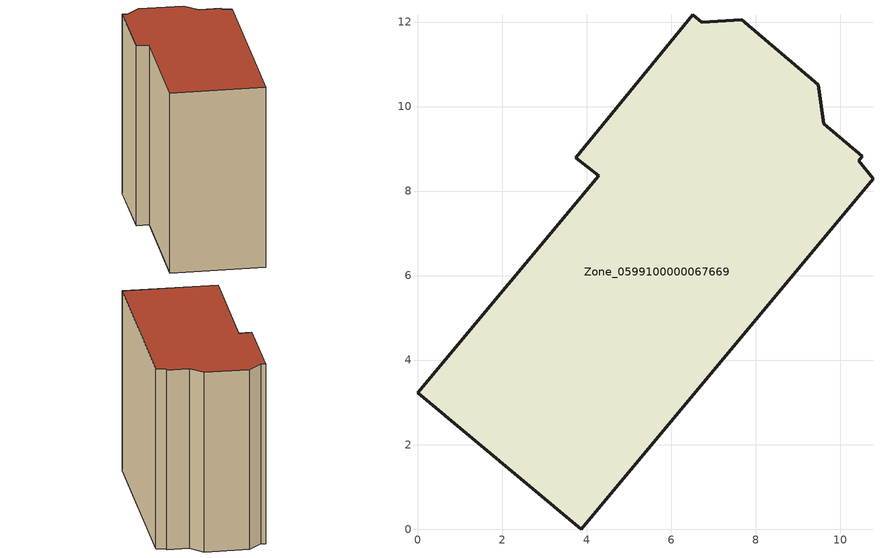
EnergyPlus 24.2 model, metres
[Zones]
Zone_0599100000067669
 floor ground (C_G): 9.61,9.59 10.52,8.83 10.44,8.72 10.78,8.29 3.88,0 0,3.23 4.29,8.36 3.75,8.79 6.52,12.17 6.73,11.99 7.67,12.06 9.48,10.51 z0
 wall outside (C_F): 10.52,8.83 9.61,9.59 9.48,10.51 7.67,12.06 6.73,11.99 6.52,12.17 3.75,8.79 4.29,8.36 0,3.23 3.88,0 10.78,8.29 10.44,8.72 10.52,8.83 z0:10.07
 roof outside (C_R): 10.78,8.29 10.44,8.72 10.52,8.83 9.61,9.59 9.48,10.51 7.67,12.06 6.73,11.99 6.52,12.17 3.75,8.79 4.29,8.36 0,3.23 3.88,0 z10.07
[BUILDING]
Pand.0599100000067669: North Axis=0; Terrain=City; Loads Convergence Tolerance Value=0.04; Temperature Convergence Tolerance Value=0.4; Solar Distribution=FullExterior; Maximum Number of Warmup Days=25; Minimum Number of Warmup Days=1
[Site:Location]
Rotterdam.The.Hague.AP_ZH_NLD Design_Conditions: Latitude=51.96; Longitude=4.45; Time Zone=1; Elevation=-4.5
[SITE:GROUNDTEMPERATURE:BUILDINGSURFACE]
18, 18, 18, 18, 18, 18, 18, 18, 18, 18, 18, 18
[MATERIAL] Thermal Absorptance=0.9; Solar Absorptance=0.7; Visible Absorptance=0.7
Name | Roughness | Thickness | Conductivity | Density | Specific Heat
G.TI.1946 | MediumSmooth | 0.15 | 1 | 540 | 1210
F.TI.1946 | Rough | 0.3 | 0.857143 | 1920 | 840
R.TI.1946 | MediumRough | 0.2 | 0.1 | 1500 | 1000
[CONSTRUCTION]
C_G: G.TI.1946
C_F: F.TI.1946
C_R: R.TI.1946
[ZONE]
Zone_0599100000067669: Type=1; Multiplier=1; Ceiling Height=Autocalculate; Volume=Autocalculate; Floor Area=autocalculate; Part of Total Floor Area=Yes
[ZONEINFILTRATION:DESIGNFLOWRATE]
Infil_Zone_0599100000067669: Zone or ZoneList or Space or SpaceList=Zone_0599100000067669; Schedule=AlwaysOn; Design Flow Rate Calculation Method=Flow/Area; Flow Rate per Floor Area=0.003; Constant Term Coefficient=1; Temperature Term Coefficient=0; Velocity Term Coefficient=0; Velocity Squared Term Coefficient=0
[HVACTEMPLATE:ZONE:IDEALLOADSAIRSYSTEM]
Zone_0599100000067669: Maximum Heating Supply Air Temperature=50; Minimum Cooling Supply Air Temperature=13; Maximum Heating Supply Air Humidity Ratio=0.0156; Minimum Cooling Supply Air Humidity Ratio=0.0077; Heating Limit=NoLimit; Cooling Limit=NoLimit; Dehumidification Control Type=ConstantSensibleHeatRatio; Cooling Sensible Heat Ratio=0.7; Dehumidification Setpoint=60; Humidification Control Type=None; Humidification Setpoint=30; Outdoor Air Method=None; Outdoor Air Flow Rate per Person=0.00944; Outdoor Air Flow Rate per Zone Floor Area=0; Outdoor Air Flow Rate per Zone=0; Demand Controlled Ventilation Type=None; Outdoor Air Economizer Type=NoEconomizer; Heat Recovery Type=None; Sensible Heat Recovery Effectiveness=0.7; Latent Heat Recovery Effectiveness=0.65
[ZONECONTROL:THERMOSTAT]
ThermostatControl_Zone_0599100000067669: Zone or ZoneList=Zone_0599100000067669; Control Type Schedule=DualSetpointControlType; Control 1=Thermostat_Zone_0599100000067669; Temperature Difference Between Cutout And Setpoint=0
[THERMOSTATSETPOINT:DUALSETPOINT]
Thermostat_Zone_0599100000067669: Heating Setpoint Temperature Schedule=HeatingSetpoint_Zone_0599100000067669; Cooling Setpoint Temperature Schedule=CoolingSetpoint_Zone_0599100000067669
[SCHEDULE:COMPACT]
HeatingSetpoint_Zone_0599100000067669: Through: 12/31, For: AllDays, Until: 24:00, 21
CoolingSetpoint_Zone_0599100000067669: Through: 12/31, For: AllDays, Until: 24:00, 24
DualSetpointControlType: Through: 12/31, For: AllDays, Until: 24:00, 4
AlwaysOn: Through: 12/31, For: AllDays, Until: 24:00, 1
